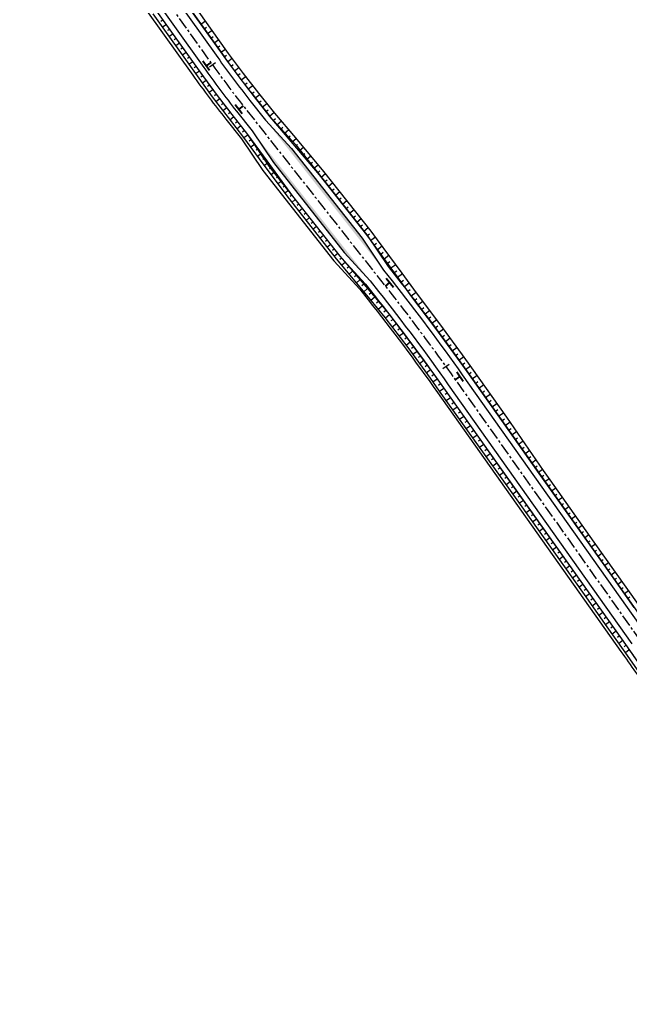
# Model space of a CAD drawing. Header units: metres. Extents: x 2302736 to 2305552, y 452304 to 453193.
# Drawn here: x 2303992.3 to 2304152.2, y 452346 to 452605.8 of the extents above; entities that cross this region are included whole.
import ezdxf

# ---------------------------------------------------------------- set-up
doc = ezdxf.new("R2010")
doc.units = ezdxf.units.M
doc.linetypes.add('CENTER', pattern=[2, 1.25, -0.25, 0.25, -0.25])
doc.layers.add('АД_серый', color=250, linetype='Continuous')
doc.layers.add('Ситуация.Проектные откосы', color=94, linetype='Continuous')
doc.layers.add('ГП_АД том 3.2.6', color=250, linetype='Continuous', lineweight=40)

# ---------------------------------------------------------------- blocks, each defined once
blk = doc.blocks.new('alignment_cc_sign')
at = {"color": 0, "linetype": 'ByBlock', "lineweight": -2}
for p, q in [((-1.5, 1.5), (1.5, 1.5)), ((0, 0), (0, 1.5))]:
    blk.add_line(p, q, dxfattribs=at)
blk = doc.blocks.new('stationing')
blk.add_line((0, 1), (0, -1))
blk = doc.blocks.new('АД')
at = {"layer": 'АД_серый'}
for points in [[(524.91, 266.78), (531.69, 259.39), (550.25, 235.83), (555.85, 227.51)], [(521.37, 264), (526.97, 255.68), (545.54, 232.11), (552.32, 224.72)]]:
    blk.add_hatch(color=256, dxfattribs=at).paths.add_polyline_path(points)
at = {"layer": 'АД_серый', "lineweight": 30, "flags": 128}
for points in [[(473.45, 340.31), (513.61, 284.07, 0.011788), (521.99, 272.9), (526.09, 267.71), (532.87, 260.32), (551.43, 236.76), (557.03, 228.44), (559.26, 225.61, -0.012756), (577.7, 200.94), (625.78, 133.06, -0.005622)], [(467.35, 335.95), (507.51, 279.72, 0.011788), (516.1, 268.26), (520.2, 263.07), (525.8, 254.75), (544.36, 231.19), (551.14, 223.8), (553.37, 220.97, -0.012756), (571.58, 196.61), (619.66, 128.73, -0.005622), (627.29, 117.7)], [(465.72, 334.78), (505.88, 278.55, 0.011788), (514.53, 267.02), (518.58, 261.89), (524.18, 253.57), (542.84, 229.89), (549.62, 222.5), (551.8, 219.73, -0.012756), (569.95, 195.45), (618.03, 127.57, -0.005622), (625.63, 116.58)]]:
    blk.add_lwpolyline(points, format="xyb", dxfattribs=at)
at = {"layer": 'АД_серый', "linetype": 'CENTER', "lineweight": 30, "ltscale": 2.5, "flags": 128}
blk.add_lwpolyline([(262.52, 593.06), (274.95, 582.58, -0.054986), (297.62, 558.74), (302.44, 552.4, 0.059442), (318.92, 535.37), (320.74, 533.89, -0.056194), (333.29, 521.09), (377.88, 464.02, -0.036679), (395.16, 438.21), (395.19, 438.17, 0.042411), (425.56, 393.9), (458.37, 353.84, -0.016493), (470.4, 338.13), (510.56, 281.9, 0.011788), (519.05, 270.58), (556.31, 223.29, -0.012756), (574.64, 198.77), (622.72, 130.89, -0.005622), (630.4, 119.8), (633.04, 115.88, 0.00851), (642.8, 101.94), (664.79, 71.66, 0.00481), (669.37, 65.47), (683.75, 46.44, 0.002604), (685.26, 44.45, 0.007813), (686.82, 42.5, 0.013022), (688.45, 40.6, 0.018231), (690.2, 38.82, 0.023442), (692.1, 37.19, 0.028654), (694.15, 35.76, 0.033867), (696.36, 34.6, 0.039082), (698.72, 33.78, 0.057519), (702.12, 33.29, 0.039082), (704.62, 33.42, 0.033867), (707.07, 33.91, 0.028654), (709.43, 34.71, 0.023442), (711.71, 35.74, 0.018231), (713.89, 36.97, 0.013022), (715.99, 38.32, 0.007813), (718.03, 39.77, 0.002604), (720.04, 41.25), (771.63, 79.62)], format="xyb", dxfattribs=at)
at = {"layer": 'АД_серый', "flags": 128}
for points in [[(472.23, 339.43), (512.39, 283.2, 0.011788), (520.82, 271.98), (524.91, 266.78), (531.69, 259.39), (550.25, 235.83), (555.85, 227.51), (558.08, 224.68, -0.012756), (576.47, 200.07), (624.56, 132.19, -0.005622)], [(468.57, 336.82), (508.73, 280.59, 0.011788), (517.28, 269.19), (521.37, 264), (526.97, 255.68), (545.54, 232.11), (552.32, 224.72), (554.55, 221.9, -0.012756), (572.8, 197.47), (620.89, 129.59, -0.005622)]]:
    blk.add_lwpolyline(points, format="xyb", dxfattribs=at)
at = {"layer": 'Ситуация.Проектные откосы', "color": 0}
for p, q in [((497.99, 293.04, 178.92), (497.51, 292.7, 178.92)), ((498.86, 291.82, 178.92), (497.9, 291.13, 178.92)), ((508, 291.93, 175.24), (509.22, 292.8, 175.24)), ((508.87, 290.71, 175.24), (509.48, 291.14, 175.24)), ((499.73, 290.6, 178.92), (499.25, 290.26, 178.92)), ((500.61, 289.38, 178.92), (499.64, 288.69, 178.92)), ((509.74, 289.49, 175.24), (510.95, 290.35, 175.24)), ((510.62, 288.27, 175.24), (511.21, 288.7, 175.24)), ((501.48, 288.16, 178.92), (500.99, 287.81, 178.92)), ((502.35, 286.94, 178.92), (501.38, 286.24, 178.92)), ((511.49, 287.05, 175.24), (512.68, 287.9, 175.24)), ((512.36, 285.83, 175.24), (512.95, 286.25, 175.24)), ((503.22, 285.72, 178.92), (502.73, 285.37, 178.92)), ((504.09, 284.5, 178.92), (503.12, 283.8, 178.92)), ((504.97, 283.28, 178.92), (504.47, 282.93, 178.92)), ((513.23, 284.61, 175.24), (514.4, 285.44, 175.24)), ((514.1, 283.39, 175.24), (514.68, 283.81, 175.24)), ((505.84, 282.05, 178.92), (504.85, 281.35, 178.92)), ((506.71, 280.83, 178.92), (506.22, 280.48, 178.92)), ((514.99, 282.18, 175.24), (516.16, 283.03, 175.24)), ((515.88, 280.97, 175.24), (516.47, 281.4, 175.24)), ((516.77, 279.76, 175.24), (517.95, 280.63, 175.24)), ((507.58, 279.61, 178.92), (506.59, 278.91, 178.92)), ((508.46, 278.4, 178.92), (507.97, 278.04, 178.92)), ((517.66, 278.55, 175.24), (518.25, 278.99, 175.24)), ((518.56, 277.36, 175.24), (519.74, 278.26, 175.24)), ((509.35, 277.19, 178.92), (508.36, 276.46, 178.92)), ((510.24, 275.98, 178.92), (509.74, 275.62, 178.92)), ((519.48, 276.17, 175.24), (520.07, 276.62, 175.24)), ((520.39, 274.98, 175.24), (521.58, 275.9, 175.24)), ((511.13, 274.77, 178.92), (510.12, 274.04, 178.92)), ((512.02, 273.57, 178.92), (511.52, 273.18, 178.92)), ((521.31, 273.79, 175.24), (521.91, 274.25, 175.24)), ((522.23, 272.61, 175.24), (523.42, 273.55, 175.24)), ((512.93, 272.38, 178.92), (511.93, 271.61, 178.92)), ((513.85, 271.19, 178.92), (513.34, 270.8, 178.92)), ((523.16, 271.43, 175.24), (523.76, 271.9, 175.24)), ((524.09, 270.25, 175.24), (525.29, 271.2, 175.24)), ((514.76, 270, 178.92), (513.75, 269.22, 178.92)), ((515.68, 268.81, 178.92), (515.17, 268.42, 178.92)), ((516.6, 267.63, 178.92), (515.58, 266.82, 178.92)), ((525.01, 269.07, 175.24), (525.62, 269.55, 175.24)), ((525.94, 267.89, 175.24), (527.16, 268.86, 175.24)), ((517.53, 266.45, 178.92), (517.01, 266.05, 178.92)), ((518.46, 265.27, 178.92), (517.42, 264.46, 178.92)), ((526.91, 266.75, 175.24), (527.5, 267.25, 175.24)), ((527.88, 265.6, 175.24), (529.05, 266.6, 175.24)), ((519.39, 264.1, 178.92), (518.86, 263.68, 178.92)), ((520.31, 262.91, 178.92), (519.23, 262.13, 178.92)), ((528.85, 264.46, 175.24), (529.44, 264.96, 175.24)), ((529.82, 263.32, 175.24), (530.99, 264.31, 175.24)), ((530.79, 262.18, 175.24), (531.37, 262.67, 175.24)), ((521.19, 261.7, 178.92), (520.66, 261.31, 178.92)), ((522.08, 260.49, 178.92), (521.02, 259.72, 178.92)), ((531.77, 261.03, 175.24), (532.92, 262.01, 175.24)), ((532.74, 259.89, 175.24), (533.31, 260.38, 175.24)), ((522.96, 259.28, 178.92), (522.44, 258.9, 178.92)), ((523.84, 258.06, 178.92), (522.81, 257.31, 178.92)), ((533.71, 258.75, 175.24), (534.85, 259.72, 175.24)), ((534.68, 257.6, 175.24), (535.25, 258.09, 175.24)), ((535.65, 256.46, 175.24), (536.78, 257.42, 175.24)), ((524.73, 256.85, 178.92), (524.21, 256.48, 178.92)), ((525.61, 255.64, 178.92), (524.6, 254.9, 178.92)), ((536.63, 255.32, 175.24), (537.19, 255.8, 175.24)), ((537.6, 254.18, 175.24), (538.71, 255.13, 175.24)), ((526.49, 254.43, 178.92), (525.99, 254.06, 178.92)), ((527.38, 253.22, 178.92), (526.39, 252.49, 178.92)), ((538.57, 253.03, 175.24), (539.13, 253.51, 175.24)), ((539.52, 251.87, 175.24), (540.66, 252.78, 175.24)), ((528.26, 252, 178.92), (527.77, 251.65, 178.92)), ((529.14, 250.79, 178.92), (528.17, 250.09, 178.92)), ((530.03, 249.58, 178.92), (529.55, 249.23, 178.92)), ((540.45, 250.7, 175.24), (541.02, 251.15, 175.24)), ((541.38, 249.52, 175.24), (542.53, 250.42, 175.24)), ((530.91, 248.37, 178.92), (529.96, 247.68, 178.92)), ((531.8, 247.16, 178.92), (531.33, 246.81, 178.92)), ((542.3, 248.34, 175.24), (542.88, 248.79, 175.24)), ((543.23, 247.16, 175.24), (544.39, 248.07, 175.24)), ((532.71, 245.97, 178.92), (531.81, 245.25, 178.92)), ((533.64, 244.79, 178.92), (533.19, 244.43, 178.92)), ((544.16, 245.98, 175.24), (544.74, 246.44, 175.24)), ((545.09, 244.8, 175.24), (546.25, 245.72, 175.24)), ((534.57, 243.61, 178.92), (533.66, 242.9, 178.92)), ((535.5, 242.44, 178.92), (535.05, 242.08, 178.92)), ((546.02, 243.63, 175.24), (546.6, 244.09, 175.24)), ((546.95, 242.45, 175.24), (548.11, 243.37, 175.24)), ((547.88, 241.27, 175.24), (548.46, 241.73, 175.24)), ((536.43, 241.26, 178.92), (535.52, 240.54, 178.92)), ((537.36, 240.08, 178.92), (536.9, 239.72, 178.92)), ((548.8, 240.09, 175.24), (549.98, 241.02, 175.24)), ((549.73, 238.91, 175.24), (550.32, 239.38, 175.24)), ((538.28, 238.9, 178.92), (537.38, 238.19, 178.92)), ((539.21, 237.72, 178.92), (538.76, 237.37, 178.92)), ((540.14, 236.54, 178.92), (539.24, 235.83, 178.92)), ((550.66, 237.74, 175.24), (551.84, 238.66, 175.24)), ((551.58, 236.55, 175.24), (552.19, 236.99, 175.24)), ((541.07, 235.37, 178.92), (540.62, 235.01, 178.92)), ((542, 234.19, 178.92), (541.09, 233.48, 178.92)), ((552.46, 235.34, 175.24), (553.69, 236.23, 175.24)), ((553.35, 234.13, 175.24), (553.96, 234.58, 175.24)), ((542.93, 233.01, 178.92), (542.47, 232.65, 178.92)), ((543.85, 231.83, 178.92), (542.95, 231.12, 178.92)), ((554.23, 232.92, 175.24), (555.47, 233.82, 175.24)), ((555.12, 231.7, 175.24), (555.74, 232.16, 175.24)), ((556, 230.49, 175.24), (557.25, 231.4, 175.24)), ((544.8, 230.67, 178.92), (544.36, 230.29, 178.92)), ((545.77, 229.53, 178.92), (544.88, 228.77, 178.92)), ((556.88, 229.28, 175.24), (557.51, 229.74, 175.24)), ((557.77, 228.07, 175.24), (559.03, 228.99, 175.24)), ((546.75, 228.38, 178.92), (546.29, 228, 178.92)), ((547.72, 227.24, 178.92), (546.8, 226.46, 178.92)), ((548.69, 226.1, 178.92), (548.22, 225.7, 178.92)), ((558.65, 226.85, 175.24), (559.28, 227.32, 175.24)), ((559.53, 225.64, 175.24), (560.81, 226.57, 175.24)), ((549.66, 224.96, 178.92), (548.71, 224.15, 178.92)), ((550.63, 223.81, 178.92), (550.15, 223.41, 178.92)), ((560.41, 224.43, 175.24), (561.05, 224.89, 175.24)), ((561.29, 223.21, 175.24), (562.58, 224.14, 175.24)), ((551.61, 222.67, 178.92), (550.63, 221.84, 178.92)), ((552.58, 221.53, 178.92), (552.08, 221.11, 178.92)), ((562.16, 221.99, 175.24), (562.82, 222.46, 175.24)), ((563.04, 220.78, 175.24), (564.35, 221.72, 175.24)), ((553.55, 220.38, 178.92), (552.54, 219.54, 178.92)), ((554.51, 219.24, 178.92), (554, 218.81, 178.92)), ((563.94, 219.58, 175.24), (564.59, 220.06, 175.24)), ((564.85, 218.38, 175.24), (566.13, 219.35, 175.24)), ((555.48, 218.09, 178.92), (554.45, 217.22, 178.92)), ((556.45, 216.94, 178.92), (555.92, 216.5, 178.92)), ((557.4, 215.79, 178.92), (556.3, 214.95, 178.92)), ((565.75, 217.18, 175.24), (566.39, 217.67, 175.24)), ((566.66, 215.99, 175.24), (567.94, 216.96, 175.24)), ((558.31, 214.59, 178.92), (557.76, 214.17, 178.92)), ((559.21, 213.4, 178.92), (558.11, 212.56, 178.92)), ((567.57, 214.79, 175.24), (568.2, 215.28, 175.24)), ((568.47, 213.6, 175.24), (569.75, 214.56, 175.24)), ((560.12, 212.2, 178.92), (559.57, 211.78, 178.92)), ((561.03, 211.01, 178.92), (559.92, 210.17, 178.92)), ((569.38, 212.4, 175.24), (570.02, 212.87, 175.24)), ((570.26, 211.19, 175.24), (571.55, 212.13, 175.24)), ((571.15, 209.98, 175.24), (571.79, 210.45, 175.24)), ((561.93, 209.81, 178.92), (561.38, 209.39, 178.92)), ((562.84, 208.61, 178.92), (561.73, 207.78, 178.92)), ((572.03, 208.77, 175.24), (573.32, 209.71, 175.24)), ((572.92, 207.56, 175.24), (573.56, 208.03, 175.24)), ((563.73, 207.41, 178.92), (563.17, 207, 178.92)), ((564.62, 206.2, 178.92), (563.5, 205.38, 178.92)), ((573.8, 206.35, 175.24), (575.08, 207.28, 175.24)), ((574.69, 205.14, 175.24), (575.33, 205.6, 175.24)), ((565.5, 204.99, 178.92), (564.94, 204.58, 178.92)), ((566.39, 203.78, 178.92), (565.27, 202.96, 178.92)), ((575.57, 203.92, 175.24), (576.86, 204.84, 175.24)), ((576.44, 202.7, 175.24), (577.09, 203.16, 175.24)), ((567.28, 202.57, 178.92), (566.71, 202.16, 178.92)), ((568.16, 201.36, 178.92), (567.04, 200.53, 178.92)), ((569.05, 200.15, 178.92), (568.48, 199.74, 178.92)), ((577.31, 201.48, 175.24), (578.61, 202.41, 175.24)), ((578.18, 200.26, 175.24), (578.83, 200.72, 175.24)), ((569.92, 198.93, 178.92), (568.78, 198.12, 178.92)), ((570.79, 197.71, 178.92), (570.22, 197.3, 178.92)), ((579.05, 199.03, 175.24), (580.35, 199.96, 175.24)), ((579.92, 197.81, 175.24), (580.57, 198.27, 175.24)), ((580.78, 196.59, 175.24), (582.1, 197.52, 175.24)), ((571.66, 196.49, 178.92), (570.53, 195.68, 178.92)), ((572.53, 195.26, 178.92), (571.96, 194.86, 178.92)), ((581.65, 195.36, 175.24), (582.31, 195.83, 175.24)), ((582.52, 194.14, 175.24), (583.84, 195.07, 175.24)), ((573.4, 194.04, 178.92), (572.26, 193.23, 178.92)), ((574.26, 192.81, 178.92), (573.7, 192.41, 178.92)), ((583.38, 192.91, 175.24), (584.05, 193.38, 175.24)), ((584.25, 191.69, 175.24), (585.58, 192.63, 175.24)), ((575.13, 191.59, 178.92), (574, 190.79, 178.92)), ((576, 190.37, 178.92), (575.43, 189.97, 178.92)), ((585.12, 190.47, 175.24), (585.78, 190.94, 175.24)), ((585.99, 189.24, 175.24), (587.32, 190.19, 175.24)), ((576.87, 189.14, 178.92), (575.74, 188.34, 178.92)), ((577.73, 187.92, 178.92), (577.17, 187.52, 178.92)), ((586.85, 188.02, 175.24), (587.52, 188.49, 175.24)), ((587.72, 186.79, 175.24), (589.04, 187.73, 175.24)), ((578.6, 186.69, 178.92), (577.47, 185.9, 178.92)), ((579.47, 185.47, 178.92), (578.91, 185.07, 178.92)), ((588.59, 185.57, 175.24), (589.24, 186.03, 175.24)), ((589.45, 184.35, 175.24), (590.73, 185.25, 175.24)), ((580.33, 184.25, 178.92), (579.21, 183.45, 178.92)), ((581.2, 183.02, 178.92), (580.64, 182.63, 178.92)), ((590.32, 183.12, 175.24), (590.95, 183.57, 175.24)), ((591.19, 181.9, 175.24), (592.43, 182.78, 175.24)), ((582.07, 181.8, 178.92), (580.96, 181.01, 178.92)), ((582.94, 180.57, 178.92), (582.38, 180.18, 178.92)), ((583.8, 179.35, 178.92), (582.7, 178.57, 178.92)), ((592.06, 180.67, 175.24), (592.67, 181.11, 175.24)), ((592.92, 179.45, 175.24), (594.13, 180.31, 175.24)), ((584.67, 178.13, 178.92), (584.12, 177.74, 178.92)), ((585.54, 176.9, 178.92), (584.45, 176.13, 178.92)), ((593.79, 178.23, 175.24), (594.38, 178.65, 175.24)), ((594.66, 177, 175.24), (595.83, 177.83, 175.24)), ((586.4, 175.68, 178.92), (585.86, 175.3, 178.92)), ((587.27, 174.45, 178.92), (586.2, 173.69, 178.92)), ((595.52, 175.78, 175.24), (596.1, 176.19, 175.24)), ((596.39, 174.55, 175.24), (597.52, 175.36, 175.24)), ((588.14, 173.23, 178.92), (587.6, 172.85, 178.92)), ((589, 172.01, 178.92), (587.95, 171.26, 178.92)), ((597.26, 173.33, 175.24), (597.82, 173.73, 175.24)), ((598.12, 172.11, 175.24), (599.22, 172.88, 175.24)), ((589.87, 170.78, 178.92), (589.35, 170.41, 178.92)), ((590.74, 169.56, 178.92), (589.69, 168.82, 178.92)), ((598.99, 170.88, 175.24), (599.54, 171.27, 175.24)), ((599.86, 169.66, 175.24), (600.95, 170.43, 175.24)), ((591.61, 168.33, 178.92), (591.09, 167.97, 178.92)), ((592.47, 167.11, 178.92), (591.44, 166.38, 178.92)), ((600.73, 168.43, 175.24), (601.27, 168.82, 175.24)), ((601.59, 167.21, 175.24), (602.68, 167.98, 175.24)), ((602.46, 165.99, 175.24), (603, 166.37, 175.24)), ((593.34, 165.89, 178.92), (592.82, 165.52, 178.92)), ((594.21, 164.66, 178.92), (593.17, 163.93, 178.92)), ((603.33, 164.76, 175.24), (604.41, 165.53, 175.24)), ((604.19, 163.54, 175.24), (604.73, 163.92, 175.24)), ((595.07, 163.44, 178.92), (594.56, 163.07, 178.92)), ((595.94, 162.21, 178.92), (594.9, 161.48, 178.92)), ((605.06, 162.31, 175.24), (606.14, 163.08, 175.24)), ((605.93, 161.09, 175.24), (606.47, 161.47, 175.24)), ((596.81, 160.99, 178.92), (596.29, 160.62, 178.92)), ((597.68, 159.77, 178.92), (596.64, 159.03, 178.92)), ((598.54, 158.54, 178.92), (598.02, 158.17, 178.92)), ((606.8, 159.87, 175.24), (607.87, 160.63, 175.24)), ((607.66, 158.64, 175.24), (608.2, 159.02, 175.24)), ((599.41, 157.32, 178.92), (598.37, 156.58, 178.92)), ((600.28, 156.09, 178.92), (599.76, 155.72, 178.92)), ((608.53, 157.42, 175.24), (609.6, 158.18, 175.24)), ((609.4, 156.19, 175.24), (609.93, 156.57, 175.24)), ((601.14, 154.87, 178.92), (600.1, 154.13, 178.92)), ((602.01, 153.65, 178.92), (601.49, 153.28, 178.92)), ((610.26, 154.97, 175.24), (611.33, 155.73, 175.24)), ((611.13, 153.75, 175.24), (611.67, 154.13, 175.24)), ((602.88, 152.42, 178.92), (601.83, 151.68, 178.92)), ((603.75, 151.2, 178.92), (603.22, 150.83, 178.92)), ((612, 152.52, 175.24), (613.07, 153.28, 175.24)), ((612.87, 151.3, 175.24), (613.4, 151.68, 175.24)), ((613.73, 150.07, 175.24), (614.81, 150.84, 175.24)), ((604.61, 149.97, 178.92), (603.57, 149.23, 178.92)), ((605.48, 148.75, 178.92), (604.96, 148.38, 178.92)), ((614.6, 148.85, 175.24), (615.14, 149.23, 175.24)), ((615.47, 147.63, 175.24), (616.55, 148.39, 175.24)), ((606.35, 147.53, 178.92), (605.3, 146.79, 178.92)), ((607.21, 146.3, 178.92), (606.69, 145.93, 178.92)), ((616.33, 146.4, 175.24), (616.87, 146.79, 175.24)), ((617.2, 145.18, 175.24), (618.28, 145.95, 175.24)), ((608.08, 145.08, 178.92), (607.04, 144.34, 178.92)), ((608.95, 143.85, 178.92), (608.43, 143.49, 178.92)), ((618.07, 143.95, 175.24), (618.61, 144.34, 175.24)), ((618.93, 142.73, 175.24), (620.02, 143.5, 175.24)), ((609.81, 142.63, 178.92), (608.78, 141.9, 178.92)), ((610.68, 141.41, 178.92), (610.16, 141.04, 178.92)), ((619.8, 141.51, 175.24), (620.35, 141.89, 175.24)), ((611.55, 140.18, 178.92), (610.52, 139.45, 178.92)), ((612.42, 138.96, 178.92), (611.9, 138.59, 178.92)), ((613.28, 137.73, 178.92), (612.25, 137, 178.92)), ((614.15, 136.51, 178.92), (613.64, 136.15, 178.92)), ((615.02, 135.29, 178.92), (613.99, 134.56, 178.92)), ((615.88, 134.06, 178.92), (615.37, 133.7, 178.92)), ((616.75, 132.84, 178.92), (615.73, 132.11, 178.92)), ((617.62, 131.61, 178.92), (617.11, 131.25, 178.92)), ((618.49, 130.39, 178.92), (617.47, 129.67, 178.92)), ((619.35, 129.17, 178.92), (618.84, 128.81, 178.92)), ((620.21, 127.94, 178.92), (619.19, 127.23, 178.92))]:
    blk.add_line(p, q, dxfattribs=at)
at = {"layer": 'Ситуация.Проектные откосы', "color": 0, "linetype": 'Continuous', "flags": 128}
for points in [[(496.32, 295.37), (507.51, 279.72), (507.95, 279.09), (511.97, 273.63), (516.1, 268.26), (520.2, 263.07), (525.23, 256.16), (531.99, 246.89), (544.36, 231.19), (546.19, 229.04), (553.18, 220.82), (557.28, 215.95), (563.28, 208.03), (569.15, 200.01), (571.58, 196.61), (580.71, 183.72), (590.52, 169.87), (592.27, 167.4), (603.83, 151.08), (609.41, 143.2), (615.39, 134.76), (619.66, 128.73), (626.8, 118.43)], [(495.37, 294.69), (506.52, 279.01), (506.97, 278.38), (510.96, 272.88), (515.08, 267.46), (519.15, 262.24), (524.24, 255.38), (531.08, 246.18), (543.46, 230.47), (545.26, 228.31), (552.15, 220.01), (556.18, 215.11), (562.17, 207.2), (568.01, 199.19), (570.44, 195.8), (579.58, 182.93), (589.47, 169.13), (591.23, 166.67), (602.78, 150.34), (608.37, 142.47), (614.36, 134.03), (618.65, 128.01), (625.79, 117.75)], [(621.51, 139.1), (615.53, 147.54), (609.95, 155.42), (598.39, 171.74), (596.64, 174.21), (586.83, 188.06), (577.7, 200.94), (575.24, 204.39), (569.3, 212.51), (563.22, 220.53), (559.45, 225.76), (553.09, 234.48), (551.43, 236.76), (539.05, 252.46), (531.63, 261.2), (526.09, 267.71), (521.99, 272.9), (517.96, 278.14), (514.05, 283.47), (513.61, 284.07), (502.43, 299.73)], [(622.6, 139.87), (616.61, 148.3), (611.01, 156.17), (599.48, 172.51), (597.76, 175.01), (588.16, 189), (579, 201.86), (576.52, 205.31), (570.58, 213.46), (564.5, 221.52), (560.69, 226.74), (554.28, 235.42), (552.61, 237.69), (540.2, 253.37), (532.81, 262.13), (527.31, 268.67), (523.19, 273.84), (519.14, 279.03), (515.21, 284.3), (514.78, 284.91), (503.7, 300.64)]]:
    blk.add_lwpolyline(points, dxfattribs=at)
at = {"layer": 'АД_серый', "lineweight": 40}
for p, rotation in [((510.56, 281.9), 125.5356394351678), ((519.05, 270.58), 128.2371431764479), ((556.31, 223.29), 308.2371415825861), ((574.64, 198.77), 305.3137454857398)]:
    blk.add_blockref('alignment_cc_sign', p, dxfattribs=dict(at, rotation=rotation))
at = {"layer": 'АД_серый'}
for p, rotation in [((511, 281.28), 305.6802739271702), ((572.19, 202.2), 305.7157055334897)]:
    blk.add_blockref('stationing', p, dxfattribs=dict(at, rotation=rotation))

msp = doc.modelspace()

# ---------------------------------------------------------------- block references
at = {"layer": 'ГП_АД том 3.2.6'}
msp.add_blockref('АД', (2303531.79, 452312.674), dxfattribs=at)

doc.saveas('drawing.dxf')
